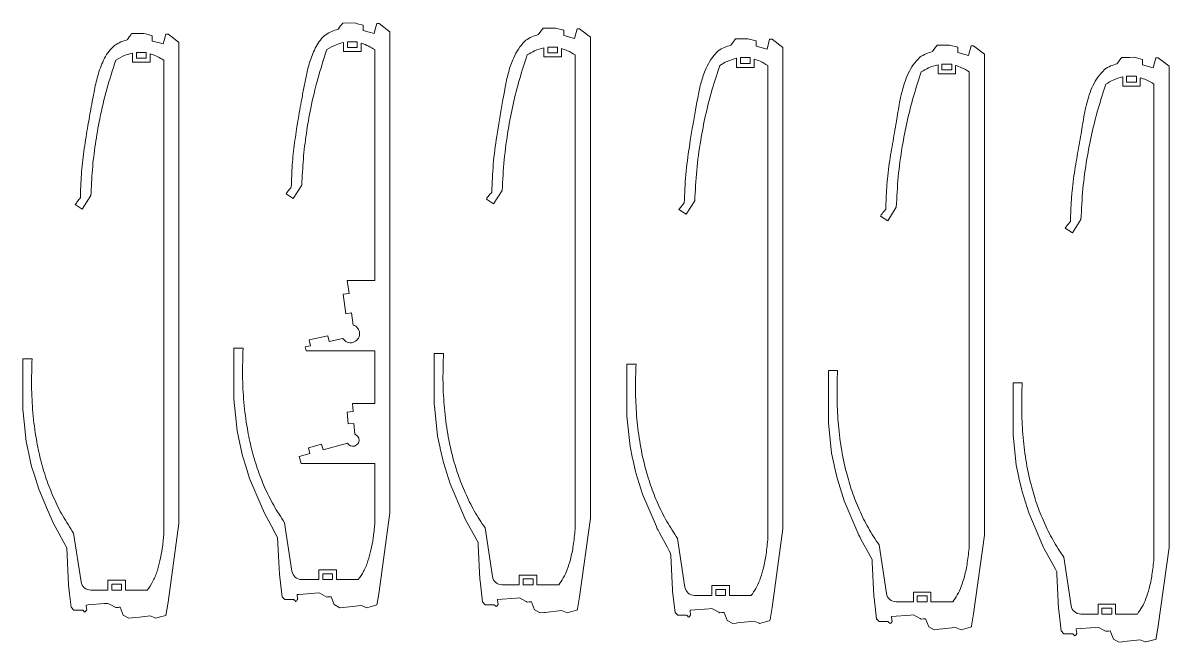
# Model space of a CAD drawing. Header units: millimetres. Extents: x -1254 to 1112, y -410 to 1173.
# Drawn here: x -88 to 498, y 856 to 1173 of the extents above; entities that cross this region are included whole.
import ezdxf

# ---------------------------------------------------------------- set-up
doc = ezdxf.new("R2010")
doc.units = ezdxf.units.MM

msp = doc.modelspace()

# ---------------------------------------------------------------- linework, layer by layer
at = {"color": 7, "linetype": 'Continuous', "lineweight": 15}
for p, q in [((74.51, 1171.62), (75.29, 1172.69)), ((75.29, 1172.69), (81.44, 1172.73)), ((81.44, 1172.73), (82.95, 1172.33)), ((82.95, 1172.33), (85.82, 1171.57)), ((91.98, 1169.61), (92.7, 1172.39)), ((92.7, 1172.39), (93.92, 1172.39)), ((93.92, 1172.39), (96.38, 1170.5)), ((-33.06, 1166.66), (-33.59, 1165.94)), ((-33.06, 1166.66), (-32.6, 1167.3)), ((-32.6, 1167.3), (-28.51, 1167.3)), ((-26.31, 1167.33), (-28.51, 1167.3)), ((-26.31, 1167.33), (-25.49, 1167.11)), ((-25.49, 1167.11), (-24.2, 1166.77)), ((-24.2, 1166.77), (-22.05, 1166.2)), ((-22.05, 1166.2), (-22.05, 1163.47)), ((-15.17, 1167.01), (-16.03, 1163.68)), ((-15.17, 1167.01), (-13.95, 1167.01)), ((-12.1, 1165.6), (-13.95, 1167.01)), ((72.92, 1169.46), (73.07, 1169.66)), ((73.07, 1169.66), (73.12, 1169.72)), ((73.12, 1169.72), (73.68, 1170.49)), ((73.68, 1170.49), (73.75, 1170.59)), ((73.75, 1170.59), (74.06, 1171.02)), ((74.06, 1171.02), (74.51, 1171.62)), ((85.82, 1171.57), (85.82, 1168.84)), ((85.82, 1168.84), (88.92, 1168.03)), ((88.92, 1168.03), (91.4, 1167.39)), ((91.4, 1167.39), (91.98, 1169.61)), ((96.38, 1170.5), (99.46, 1168.14)), ((99.46, 1168.14), (99.46, 922.36)), ((175.32, 1166.74), (175.46, 1166.93)), ((175.46, 1166.93), (175.59, 1167.11)), ((175.59, 1167.11), (176.78, 1168.73)), ((176.78, 1168.73), (176.83, 1168.8)), ((176.83, 1168.8), (177.4, 1169.58)), ((177.4, 1169.58), (177.75, 1170.06)), ((177.75, 1170.06), (181.83, 1170.06)), ((181.83, 1170.06), (184.03, 1170.09)), ((184.03, 1170.09), (188.29, 1168.96)), ((188.29, 1168.96), (188.29, 1166.23)), ((188.29, 1168.96), (188.29, 1168.96)), ((188.29, 1166.23), (193.87, 1164.78)), ((193.88, 1164.78), (195.17, 1169.77)), ((195.17, 1169.77), (196.39, 1169.77)), ((196.39, 1169.77), (201.93, 1165.53)), ((-34.96, 1164.06), (-34.82, 1164.26)), ((-34.82, 1164.26), (-34.75, 1164.35)), ((-34.75, 1164.35), (-34.03, 1165.33)), ((-34.03, 1165.33), (-33.97, 1165.42)), ((-33.59, 1165.94), (-33.97, 1165.42)), ((-22.05, 1163.47), (-18.33, 1162.5)), ((-18.33, 1162.5), (-16.46, 1162.02)), ((-16.03, 1163.68), (-16.46, 1162.02)), ((-8.41, 1162.77), (-12.1, 1165.6)), ((-8.41, 916.96), (-8.41, 1162.77)), ((75.74, 1162.74), (75.74, 1158.11)), ((77.74, 1163.11), (82.74, 1163.11)), ((77.74, 1160.11), (77.74, 1163.11)), ((82.74, 1163.11), (82.74, 1160.11)), ((84.74, 1158.11), (84.74, 1162.36)), ((180.21, 1160.41), (180.21, 1157.41)), ((185.21, 1160.41), (180.21, 1160.41)), ((185.21, 1157.41), (185.21, 1160.41)), ((193.87, 1164.78), (193.88, 1164.78)), ((193.88, 1164.78), (193.88, 1164.78)), ((201.93, 1165.53), (201.93, 919.66)), ((273.75, 1161.35), (273.89, 1161.54)), ((273.89, 1161.54), (274.02, 1161.71)), ((274.02, 1161.71), (275.21, 1163.34)), ((275.21, 1163.34), (275.26, 1163.41)), ((275.26, 1163.41), (275.82, 1164.18)), ((275.82, 1164.18), (276.18, 1164.67)), ((276.18, 1164.67), (280.26, 1164.67)), ((280.26, 1164.67), (282.46, 1164.69)), ((282.46, 1164.69), (286.72, 1163.57)), ((286.72, 1163.57), (286.72, 1160.83)), ((286.72, 1163.57), (286.72, 1163.57)), ((286.72, 1160.83), (292.3, 1159.38)), ((292.31, 1159.39), (293.6, 1164.38)), ((293.6, 1164.38), (294.82, 1164.38)), ((294.82, 1164.38), (300.36, 1160.13)), ((378.29, 1160.13), (378.86, 1160.91)), ((378.86, 1160.91), (379.21, 1161.39)), ((379.21, 1161.39), (383.3, 1161.39)), ((383.3, 1161.39), (385.49, 1161.42)), ((385.49, 1161.42), (389.76, 1160.29)), ((395.34, 1156.11), (396.64, 1161.1)), ((396.64, 1161.1), (397.85, 1161.1)), ((397.85, 1161.1), (403.4, 1156.85)), ((-32.13, 1157.35), (-32.13, 1152.71)), ((-30.13, 1157.71), (-25.13, 1157.71)), ((-30.13, 1154.71), (-30.13, 1157.71)), ((-25.13, 1154.71), (-30.13, 1154.71)), ((-25.13, 1157.71), (-25.13, 1154.71)), ((-23.13, 1152.71), (-23.13, 1156.96)), ((75.74, 1158.11), (84.74, 1158.11)), ((82.74, 1160.11), (77.74, 1160.11)), ((91.69, 1159.08), (91.69, 1041.22)), ((178.21, 1155.41), (178.21, 1160.04)), ((187.21, 1155.41), (178.21, 1155.41)), ((180.21, 1157.41), (185.21, 1157.41)), ((187.21, 1159.66), (187.21, 1155.41)), ((194.16, 913.96), (194.16, 1156.38)), ((276.64, 1150.02), (276.64, 1154.65)), ((278.64, 1155.02), (278.64, 1152.02)), ((283.64, 1155.02), (278.64, 1155.02)), ((283.64, 1152.02), (283.64, 1155.02)), ((292.3, 1159.38), (292.31, 1159.38)), ((292.31, 1159.38), (292.31, 1159.39)), ((300.36, 1160.13), (300.36, 914.27)), ((376.79, 1158.07), (376.93, 1158.26)), ((376.93, 1158.26), (377.06, 1158.44)), ((377.06, 1158.44), (378.25, 1160.06)), ((378.25, 1160.06), (378.29, 1160.13)), ((389.76, 1160.29), (389.76, 1157.56)), ((389.76, 1160.29), (389.76, 1160.29)), ((389.76, 1157.56), (395.34, 1156.11)), ((395.34, 1156.11), (395.34, 1156.11)), ((395.34, 1156.11), (395.34, 1156.11)), ((403.4, 1156.85), (403.4, 910.99)), ((472.71, 1153.89), (473.28, 1154.66)), ((473.28, 1154.66), (473.63, 1155.15)), ((473.63, 1155.15), (477.71, 1155.15)), ((477.71, 1155.15), (479.91, 1155.17)), ((479.91, 1155.17), (484.17, 1154.05)), ((489.76, 1149.87), (491.06, 1154.86)), ((491.06, 1154.86), (492.27, 1154.86)), ((492.27, 1154.86), (497.81, 1150.61)), ((-32.13, 1152.71), (-23.13, 1152.71)), ((-16.18, 1153.69), (-16.18, 911.26)), ((285.64, 1150.02), (276.64, 1150.02)), ((278.64, 1152.02), (283.64, 1152.02)), ((285.64, 1154.27), (285.64, 1150.02)), ((292.59, 908.57), (292.59, 1150.99)), ((379.68, 1146.74), (379.68, 1151.37)), ((381.68, 1151.74), (381.68, 1148.74)), ((386.68, 1151.74), (381.68, 1151.74)), ((381.68, 1148.74), (386.68, 1148.74)), ((386.68, 1148.74), (386.68, 1151.74)), ((388.68, 1150.99), (388.68, 1146.74)), ((471.21, 1151.83), (471.34, 1152.02)), ((471.34, 1152.02), (471.47, 1152.19)), ((471.47, 1152.19), (472.66, 1153.82)), ((472.66, 1153.82), (472.71, 1153.89)), ((484.17, 1154.05), (484.17, 1151.31)), ((484.17, 1154.05), (484.17, 1154.05)), ((484.17, 1151.31), (489.75, 1149.86)), ((489.75, 1149.86), (489.76, 1149.86)), ((489.76, 1149.86), (489.76, 1149.87)), ((497.81, 1150.61), (497.81, 904.75)), ((388.68, 1146.74), (379.68, 1146.74)), ((395.63, 905.29), (395.63, 1147.71)), ((474.09, 1140.5), (474.09, 1145.13)), ((476.09, 1145.5), (476.09, 1142.5)), ((481.09, 1145.5), (476.09, 1145.5)), ((481.09, 1142.5), (481.09, 1145.5)), ((483.09, 1144.75), (483.09, 1140.5)), ((483.09, 1140.5), (474.09, 1140.5)), ((476.09, 1142.5), (481.09, 1142.5)), ((490.05, 899.05), (490.05, 1141.47)), ((-57.85, 1077.66), (-53.46, 1084.5)), ((46.33, 1085.41), (50.02, 1083.05)), ((50.02, 1083.05), (54.4, 1089.89)), ((156.88, 1087.2), (152.49, 1080.35)), ((-61.43, 1079.95), (-57.85, 1077.66)), ((152.49, 1080.35), (148.75, 1082.75)), ((255.31, 1081.8), (250.92, 1074.96)), ((358.34, 1078.53), (353.96, 1071.68)), ((250.92, 1074.96), (247.18, 1077.35)), ((353.96, 1071.68), (350.22, 1074.08)), ((448.37, 1065.44), (444.63, 1067.83)), ((452.76, 1072.28), (448.37, 1065.44)), ((91.69, 1041.22), (77.65, 1041.22)), ((77.65, 1041.22), (78.54, 1034.48)), ((78.54, 1034.48), (75.56, 1034.09)), ((75.56, 1034.09), (76.87, 1024.18)), ((76.87, 1024.18), (79.84, 1024.57)), ((79.84, 1024.57), (80.65, 1018.39)), ((67.73, 1012.9), (58.23, 1010.75)), ((58.23, 1010.75), (58.89, 1007.83)), ((68.39, 1009.97), (67.73, 1012.9)), ((75.36, 1011.55), (68.39, 1009.97)), ((24.37, 1006.5), (19.68, 1006.5)), ((19.68, 1006.41), (19.68, 1006.5)), ((19.68, 980.57), (19.68, 1006.41)), ((58.89, 1007.83), (56.16, 1007.21)), ((56.16, 1007.21), (56.6, 1005.28)), ((56.6, 1005.28), (91.69, 1005.28)), ((91.69, 1005.28), (91.69, 978.31)), ((122.15, 977.96), (122.15, 1003.8)), ((122.15, 1003.8), (126.84, 1003.8)), ((-83.5, 1001.11), (-88.19, 1001.11)), ((-88.19, 1001.11), (-88.19, 1001.04)), ((-88.19, 1001.04), (-88.19, 975.2)), ((220.58, 972.57), (220.58, 998.41)), ((220.58, 998.41), (225.27, 998.41)), ((323.62, 969.29), (323.62, 995.13)), ((323.62, 995.13), (328.3, 995.13)), ((418.03, 963.05), (418.03, 988.89)), ((418.03, 988.89), (422.72, 988.89)), ((20.49, 972.49), (19.68, 980.57)), ((-87.56, 968.93), (-88.19, 975.2)), ((80.58, 974.16), (77.58, 973.93)), ((77.58, 973.93), (78.06, 967.91)), ((91.69, 978.31), (80.25, 978.31)), ((80.25, 978.31), (80.58, 974.16)), ((122.23, 977.15), (122.15, 977.96)), ((123.79, 961.65), (122.23, 977.15)), ((-86.55, 958.89), (-87.56, 968.93)), ((21.32, 964.26), (20.49, 972.49)), ((78.06, 967.91), (81.05, 968.14)), ((81.05, 968.14), (81.49, 962.57)), ((220.66, 971.75), (220.58, 972.57)), ((222.22, 956.25), (220.66, 971.75)), ((323.7, 968.48), (323.62, 969.29)), ((325.26, 952.97), (323.7, 968.48)), ((22.02, 961.06), (21.32, 964.26)), ((22.72, 957.88), (22.02, 961.06)), ((125.12, 955.62), (123.79, 961.65)), ((418.11, 962.23), (418.03, 963.05)), ((419.67, 946.73), (418.11, 962.23)), ((-86.55, 958.89), (-85.69, 954.98)), ((24.12, 951.5), (22.72, 957.88)), ((64.51, 957.51), (57.78, 955.67)), ((57.78, 955.67), (58.58, 952.77)), ((65.31, 954.62), (64.51, 957.51)), ((77.82, 958.05), (65.31, 954.62)), ((125.19, 955.27), (125.12, 955.62)), ((126.59, 948.89), (125.19, 955.27)), ((223.54, 950.23), (222.22, 956.25)), ((-85.69, 954.98), (-85.15, 952.51)), ((-83.75, 946.13), (-85.15, 952.51)), ((25.94, 945.68), (24.12, 951.5)), ((58.58, 952.77), (53.11, 951.27)), ((53.11, 951.27), (54.09, 947.69)), ((223.62, 949.88), (223.54, 950.23)), ((225.02, 943.5), (223.62, 949.88)), ((326.58, 946.95), (325.26, 952.97)), ((-82.33, 941.6), (-83.75, 946.13)), ((27.73, 939.91), (25.94, 945.68)), ((54.09, 947.69), (91.69, 947.69)), ((91.69, 947.69), (91.69, 916.66)), ((126.8, 948.23), (126.59, 948.89)), ((130.21, 937.3), (126.8, 948.23)), ((225.23, 942.84), (225.02, 943.5)), ((326.66, 946.6), (326.58, 946.95)), ((328.06, 940.22), (326.66, 946.6)), ((421, 940.71), (419.67, 946.73)), ((-80.13, 934.54), (-82.33, 941.6)), ((31.44, 931.22), (27.73, 939.91)), ((228.64, 931.9), (225.23, 942.84)), ((328.27, 939.56), (328.06, 940.22)), ((331.67, 928.63), (328.27, 939.56)), ((421.07, 940.36), (421, 940.71)), ((422.47, 933.98), (421.07, 940.36)), ((-80.13, 934.54), (-75.6, 923.91)), ((137.23, 920.83), (130.21, 937.3)), ((235.66, 915.44), (228.64, 931.9)), ((422.68, 933.32), (422.47, 933.98)), ((426.09, 922.38), (422.68, 933.32)), ((35.24, 922.31), (31.44, 931.22)), ((338.69, 912.16), (331.67, 928.63)), ((-75.6, 923.91), (-72.63, 916.94)), ((38.72, 915.96), (35.24, 922.31)), ((99.46, 922.36), (93.91, 882.16)), ((137.71, 919.7), (137.23, 920.83)), ((433.11, 905.92), (426.09, 922.38)), ((-69.91, 911.98), (-72.63, 916.94)), ((-13.96, 876.78), (-8.41, 916.96)), ((40.85, 912.07), (38.72, 915.96)), ((49.37, 892.6), (45.62, 917.39)), ((138.15, 918.89), (137.71, 919.7)), ((138.82, 917.68), (138.15, 918.89)), ((142.8, 910.41), (138.82, 917.68)), ((148.09, 914.7), (151.85, 889.9)), ((201.93, 919.66), (196.38, 879.54)), ((236.14, 914.31), (235.66, 915.44)), ((236.58, 913.5), (236.14, 914.31)), ((300.36, 914.27), (294.81, 874.15)), ((-67.3, 907.2), (-69.91, 911.98)), ((-58.49, 887.21), (-62.25, 912)), ((42.05, 909.87), (40.85, 912.07)), ((42.52, 900.21), (42.05, 909.87)), ((143.86, 908.48), (142.8, 910.41)), ((144.53, 907.26), (143.86, 908.48)), ((237.24, 912.29), (236.58, 913.5)), ((241.23, 905.02), (237.24, 912.29)), ((246.52, 909.3), (250.28, 884.51)), ((339.18, 911.03), (338.69, 912.16)), ((339.62, 910.22), (339.18, 911.03)), ((340.28, 909.01), (339.62, 910.22)), ((344.26, 901.74), (340.28, 909.01)), ((403.4, 910.99), (397.85, 870.87)), ((-65.81, 904.5), (-67.3, 907.2)), ((-65.45, 896.93), (-65.81, 904.5)), ((144.59, 905.98), (144.53, 907.26)), ((145.44, 888.47), (144.59, 905.98)), ((242.29, 903.09), (241.23, 905.02)), ((242.96, 901.86), (242.29, 903.09)), ((349.56, 906.03), (353.31, 881.23)), ((433.59, 904.79), (433.11, 905.92)), ((434.03, 903.98), (433.59, 904.79)), ((434.7, 902.77), (434.03, 903.98)), ((438.68, 895.5), (434.7, 902.77)), ((497.81, 904.75), (492.26, 864.63)), ((-64.9, 885.71), (-65.45, 896.93)), ((42.96, 891.09), (42.52, 900.21)), ((243.02, 900.58), (242.96, 901.86)), ((243.87, 883.08), (243.02, 900.58)), ((345.32, 899.81), (344.26, 901.74)), ((345.99, 898.59), (345.32, 899.81)), ((346.06, 897.31), (345.99, 898.59)), ((346.9, 879.8), (346.06, 897.31)), ((443.97, 899.78), (447.73, 874.99)), ((43.66, 885.13), (42.96, 891.09)), ((72.13, 893.35), (63.13, 893.35)), ((63.13, 893.35), (63.13, 888.35)), ((65.13, 891.35), (70.13, 891.35)), ((65.13, 888.35), (65.13, 891.35)), ((70.13, 891.35), (70.13, 888.35)), ((72.13, 888.35), (72.13, 893.35)), ((439.74, 893.57), (438.68, 895.5)), ((440.41, 892.34), (439.74, 893.57)), ((440.47, 891.06), (440.41, 892.34)), ((441.32, 873.56), (440.47, 891.06)), ((-64.36, 881.03), (-64.9, 885.71)), ((-35.73, 887.96), (-44.73, 887.96)), ((-44.73, 887.96), (-44.73, 882.96)), ((-42.73, 885.96), (-37.73, 885.96)), ((-42.73, 882.96), (-42.73, 885.96)), ((-37.73, 885.96), (-37.73, 882.96)), ((-35.73, 882.96), (-35.73, 887.96)), ((44.31, 879.59), (43.66, 885.13)), ((63.13, 888.35), (54.32, 888.35)), ((70.13, 888.35), (65.13, 888.35)), ((83.26, 888.35), (72.13, 888.35)), ((145.54, 887.63), (145.44, 888.47)), ((146.78, 876.97), (145.54, 887.63)), ((156.79, 885.65), (165.61, 885.65)), ((165.61, 890.65), (174.61, 890.65)), ((165.61, 885.65), (165.61, 890.65)), ((167.61, 888.65), (167.61, 885.65)), ((172.61, 888.65), (167.61, 888.65)), ((167.61, 885.65), (172.61, 885.65)), ((172.61, 885.65), (172.61, 888.65)), ((174.61, 890.65), (174.61, 885.65)), ((174.61, 885.65), (185.73, 885.65)), ((264.04, 885.26), (273.04, 885.26)), ((264.04, 880.26), (264.04, 885.26)), ((273.04, 885.26), (273.04, 880.26)), ((-63.56, 874.21), (-64.36, 881.03)), ((-44.73, 882.96), (-53.55, 882.96)), ((-37.73, 882.96), (-42.73, 882.96)), ((-24.61, 882.96), (-35.73, 882.96)), ((45.69, 878.12), (44.31, 879.59)), ((53.08, 880.78), (51.98, 880.69)), ((51.98, 880.69), (52.25, 878.51)), ((63.17, 881.55), (53.08, 880.78)), ((63.56, 881.34), (63.17, 881.55)), ((67.14, 879.41), (63.56, 881.34)), ((67.56, 879.44), (67.14, 879.41)), ((68.36, 879.51), (67.56, 879.44)), ((68.9, 879.55), (68.36, 879.51)), ((69.4, 879.59), (68.9, 879.55)), ((70.98, 875.55), (69.4, 879.59)), ((93.91, 882.16), (93.38, 878.92)), ((196.38, 879.54), (195.36, 873.31)), ((243.97, 882.24), (243.87, 883.08)), ((245.21, 871.58), (243.97, 882.24)), ((255.22, 880.26), (264.04, 880.26)), ((266.04, 883.26), (266.04, 880.26)), ((271.04, 883.26), (266.04, 883.26)), ((266.04, 880.26), (271.04, 880.26)), ((271.04, 880.26), (271.04, 883.26)), ((273.04, 880.26), (284.16, 880.26)), ((347, 878.96), (346.9, 879.8)), ((367.07, 881.98), (376.07, 881.98)), ((367.07, 876.98), (367.07, 881.98)), ((369.07, 879.98), (369.07, 876.98)), ((374.07, 879.98), (369.07, 879.98)), ((374.07, 876.98), (374.07, 879.98)), ((376.07, 881.98), (376.07, 876.98)), ((-62.17, 872.75), (-63.56, 874.21)), ((-55.89, 875.32), (-54.84, 875.4)), ((-55.68, 873.6), (-55.89, 875.32)), ((-55.59, 872.9), (-55.68, 873.6)), ((-54.85, 875.46), (-46.55, 876.1)), ((-54.84, 875.4), (-54.85, 875.46)), ((-46.55, 876.03), (-44.7, 876.18)), ((-46.55, 876.1), (-46.55, 876.03)), ((-44.7, 876.18), (-43.54, 875.55)), ((-43.54, 875.55), (-40.72, 874.04)), ((-40.72, 874.04), (-40.14, 874.08)), ((-39.51, 874.13), (-40.14, 874.08)), ((-39.08, 874.17), (-39.51, 874.13)), ((-38.46, 874.21), (-39.08, 874.17)), ((-38.46, 874.21), (-36.89, 870.15)), ((-13.96, 876.78), (-14.61, 872.79)), ((49.72, 878.12), (45.69, 878.12)), ((50.25, 878.12), (49.72, 878.12)), ((51.29, 877.11), (50.25, 878.12)), ((51.72, 877.36), (51.29, 877.11)), ((52.09, 877.96), (51.72, 877.36)), ((52.28, 878.27), (52.09, 877.96)), ((52.25, 878.51), (52.28, 878.27)), ((73.85, 873.93), (70.98, 875.55)), ((75.61, 874.13), (73.85, 873.93)), ((80.35, 874.65), (75.61, 874.13)), ((84.72, 875.13), (80.35, 874.65)), ((86.06, 874.58), (84.72, 875.13)), ((87.52, 873.98), (86.06, 874.58)), ((90.05, 874.66), (87.52, 873.98)), ((92.8, 875.41), (90.05, 874.66)), ((93.38, 878.92), (92.8, 875.41)), ((148.17, 875.5), (146.78, 876.97)), ((148.76, 875.5), (148.17, 875.5)), ((152.72, 875.5), (148.76, 875.5)), ((152.92, 875.31), (152.72, 875.5)), ((153.76, 874.5), (152.92, 875.31)), ((154.11, 874.7), (153.76, 874.5)), ((154.12, 874.71), (154.11, 874.7)), ((154.11, 874.7), (154.11, 874.7)), ((154.12, 874.71), (154.12, 874.71)), ((154.12, 874.71), (154.12, 874.71)), ((154.13, 874.71), (154.12, 874.71)), ((154.13, 874.72), (154.13, 874.71)), ((154.14, 874.72), (154.13, 874.72)), ((154.15, 874.73), (154.14, 874.72)), ((154.16, 874.73), (154.15, 874.73)), ((154.19, 874.75), (154.16, 874.73)), ((154.16, 874.73), (154.16, 874.73)), ((154.25, 874.84), (154.19, 874.75)), ((154.75, 875.66), (154.25, 874.84)), ((164.18, 878.82), (154.45, 878.08)), ((154.45, 878.08), (154.49, 877.76)), ((154.49, 877.76), (154.75, 875.66)), ((165.64, 878.94), (164.18, 878.82)), ((169.1, 877.08), (165.64, 878.94)), ((169.62, 876.8), (169.1, 877.08)), ((170.72, 876.88), (169.62, 876.8)), ((170.83, 876.89), (170.72, 876.88)), ((170.91, 876.9), (170.83, 876.89)), ((171.88, 876.97), (170.91, 876.9)), ((173.45, 872.85), (171.88, 876.97)), ((195.36, 873.31), (195.27, 872.79)), ((262.61, 873.43), (252.88, 872.68)), ((264.07, 873.54), (262.61, 873.43)), ((267.53, 871.69), (264.07, 873.54)), ((294.81, 874.15), (293.79, 867.92)), ((348.25, 868.3), (347, 878.96)), ((358.26, 876.98), (367.07, 876.98)), ((369.07, 876.98), (374.07, 876.98)), ((376.07, 876.98), (387.2, 876.98)), ((441.42, 872.72), (441.32, 873.56)), ((461.49, 875.74), (470.49, 875.74)), ((461.49, 870.74), (461.49, 875.74)), ((463.49, 873.74), (463.49, 870.74)), ((468.49, 873.74), (463.49, 873.74)), ((468.49, 870.74), (468.49, 873.74)), ((470.49, 875.74), (470.49, 870.74)), ((-62.17, 872.75), (-59, 872.75)), ((-57.62, 872.75), (-59, 872.75)), ((-56.64, 871.79), (-57.62, 872.75)), ((-56.58, 871.74), (-56.64, 871.79)), ((-56.56, 871.75), (-56.58, 871.74)), ((-56.58, 871.74), (-56.58, 871.74)), ((-56.54, 871.76), (-56.56, 871.75)), ((-56.52, 871.77), (-56.54, 871.76)), ((-56.5, 871.79), (-56.52, 871.77)), ((-56.47, 871.8), (-56.5, 871.79)), ((-56.44, 871.82), (-56.47, 871.8)), ((-56.41, 871.84), (-56.44, 871.82)), ((-56.38, 871.85), (-56.41, 871.84)), ((-56.35, 871.87), (-56.38, 871.85)), ((-56.32, 871.89), (-56.35, 871.87)), ((-56.15, 871.99), (-56.32, 871.89)), ((-55.86, 872.46), (-56.15, 871.99)), ((-55.86, 872.46), (-55.59, 872.9)), ((-36.89, 870.15), (-34.02, 868.56)), ((-34.02, 868.56), (-32.26, 868.76)), ((-28.53, 869.17), (-32.26, 868.76)), ((-23.15, 869.76), (-28.53, 869.17)), ((-23.15, 869.76), (-21.49, 869.08)), ((-21.49, 869.08), (-20.34, 868.6)), ((-17.23, 869.45), (-20.34, 868.6)), ((-15.07, 870.03), (-17.23, 869.45)), ((-14.61, 872.79), (-15.07, 870.03)), ((176.33, 871.32), (173.45, 872.85)), ((178.08, 871.51), (176.33, 871.32)), ((178.78, 871.59), (178.08, 871.51)), ((187.19, 872.52), (178.78, 871.59)), ((189.78, 871.45), (187.19, 872.52)), ((190, 871.36), (189.78, 871.45)), ((194.87, 872.68), (190, 871.36)), ((195.27, 872.79), (194.87, 872.68)), ((246.6, 870.11), (245.21, 871.58)), ((247.19, 870.11), (246.6, 870.11)), ((251.15, 870.11), (247.19, 870.11)), ((251.35, 869.92), (251.15, 870.11)), ((252.19, 869.1), (251.35, 869.92)), ((252.54, 869.31), (252.19, 869.1)), ((252.54, 869.31), (252.54, 869.31)), ((252.55, 869.31), (252.54, 869.31)), ((252.55, 869.32), (252.55, 869.31)), ((252.55, 869.32), (252.55, 869.32)), ((252.56, 869.32), (252.55, 869.32)), ((252.57, 869.33), (252.56, 869.32)), ((252.56, 869.32), (252.56, 869.32)), ((252.58, 869.33), (252.57, 869.33)), ((252.58, 869.34), (252.58, 869.33)), ((252.59, 869.34), (252.58, 869.34)), ((252.62, 869.36), (252.59, 869.34)), ((252.68, 869.45), (252.62, 869.36)), ((253.18, 870.27), (252.68, 869.45)), ((252.88, 872.68), (252.92, 872.37)), ((252.92, 872.37), (253.18, 870.27)), ((268.05, 871.41), (267.53, 871.69)), ((269.14, 871.49), (268.05, 871.41)), ((269.26, 871.5), (269.14, 871.49)), ((269.34, 871.5), (269.26, 871.5)), ((270.31, 871.58), (269.34, 871.5)), ((271.88, 867.46), (270.31, 871.58)), ((274.76, 865.93), (271.88, 867.46)), ((293.3, 867.29), (288.43, 865.97)), ((293.7, 867.4), (293.3, 867.29)), ((293.79, 867.92), (293.7, 867.4)), ((349.63, 866.83), (348.25, 868.3)), ((365.65, 870.15), (355.92, 869.41)), ((355.92, 869.41), (355.96, 869.09)), ((355.96, 869.09), (356.22, 866.99)), ((367.11, 870.26), (365.65, 870.15)), ((370.56, 868.41), (367.11, 870.26)), ((371.08, 868.13), (370.56, 868.41)), ((372.18, 868.21), (371.08, 868.13)), ((372.3, 868.22), (372.18, 868.21)), ((372.38, 868.23), (372.3, 868.22)), ((373.34, 868.3), (372.38, 868.23)), ((374.92, 864.18), (373.34, 868.3)), ((397.85, 870.87), (396.82, 864.64)), ((442.66, 862.06), (441.42, 872.72)), ((452.67, 870.74), (461.49, 870.74)), ((463.49, 870.74), (468.49, 870.74)), ((470.49, 870.74), (481.61, 870.74)), ((276.51, 866.12), (274.76, 865.93)), ((277.21, 866.2), (276.51, 866.12)), ((285.62, 867.13), (277.21, 866.2)), ((288.21, 866.06), (285.62, 867.13)), ((288.43, 865.97), (288.21, 866.06)), ((350.22, 866.83), (349.63, 866.83)), ((354.19, 866.83), (350.22, 866.83)), ((354.39, 866.64), (354.19, 866.83)), ((355.22, 865.83), (354.39, 866.64)), ((355.58, 866.03), (355.22, 865.83)), ((355.58, 866.04), (355.58, 866.03)), ((355.59, 866.04), (355.58, 866.04)), ((355.58, 866.03), (355.58, 866.03)), ((355.6, 866.05), (355.59, 866.04)), ((355.59, 866.04), (355.59, 866.04)), ((355.59, 866.04), (355.59, 866.04)), ((355.61, 866.05), (355.6, 866.05)), ((355.62, 866.06), (355.61, 866.05)), ((355.62, 866.06), (355.62, 866.06)), ((355.63, 866.06), (355.62, 866.06)), ((355.66, 866.08), (355.63, 866.06)), ((355.71, 866.17), (355.66, 866.08)), ((356.22, 866.99), (355.71, 866.17)), ((377.79, 862.65), (374.92, 864.18)), ((379.54, 862.84), (377.79, 862.65)), ((380.25, 862.92), (379.54, 862.84)), ((388.66, 863.85), (380.25, 862.92)), ((391.25, 862.78), (388.66, 863.85)), ((391.46, 862.69), (391.25, 862.78)), ((396.33, 864.01), (391.46, 862.69)), ((396.74, 864.12), (396.33, 864.01)), ((396.82, 864.64), (396.74, 864.12)), ((444.05, 860.59), (442.66, 862.06)), ((460.06, 863.91), (450.33, 863.16)), ((450.33, 863.16), (450.37, 862.85)), ((450.37, 862.85), (450.63, 860.75)), ((461.52, 864.02), (460.06, 863.91)), ((464.98, 862.17), (461.52, 864.02)), ((465.5, 861.89), (464.98, 862.17)), ((466.6, 861.97), (465.5, 861.89)), ((466.71, 861.98), (466.6, 861.97)), ((466.79, 861.99), (466.71, 861.98)), ((467.76, 862.06), (466.79, 861.99)), ((469.33, 857.94), (467.76, 862.06)), ((492.26, 864.63), (491.24, 858.4)), ((444.64, 860.59), (444.05, 860.59)), ((448.6, 860.59), (444.64, 860.59)), ((448.8, 860.4), (448.6, 860.59)), ((449.64, 859.58), (448.8, 860.4)), ((449.99, 859.79), (449.64, 859.58)), ((449.99, 859.79), (449.99, 859.79)), ((450, 859.79), (449.99, 859.79)), ((450, 859.8), (450, 859.79)), ((450.01, 859.8), (450, 859.8)), ((450.02, 859.81), (450.01, 859.8)), ((450.01, 859.8), (450.01, 859.8)), ((450.01, 859.8), (450.01, 859.8)), ((450.03, 859.81), (450.02, 859.81)), ((450.04, 859.82), (450.03, 859.81)), ((450.07, 859.84), (450.04, 859.82)), ((450.04, 859.82), (450.04, 859.82)), ((450.13, 859.93), (450.07, 859.84)), ((450.63, 860.75), (450.13, 859.93)), ((472.21, 856.41), (469.33, 857.94)), ((473.96, 856.6), (472.21, 856.41)), ((474.66, 856.68), (473.96, 856.6)), ((483.07, 857.61), (474.66, 856.68)), ((485.66, 856.54), (483.07, 857.61)), ((485.88, 856.45), (485.66, 856.54)), ((490.75, 857.77), (485.88, 856.45)), ((491.15, 857.88), (490.75, 857.77)), ((491.24, 858.4), (491.15, 857.88))]:
    msp.add_line(p, q, dxfattribs=at)
for centre, radius, start, end in [((79.3, 1013.97), 4.62, 211.57009, 72.98522), ((80.55, 959.59), 3.13, 209.36773, 72.38339), ((54.32, 893.35), 5, 188.61234, 270), ((-53.55, 887.96), 5, 188.61234, 270), ((156.79, 890.65), 5, 188.61234, 270), ((255.22, 885.26), 5, 188.61234, 270), ((358.26, 881.98), 5, 188.61234, 270), ((452.67, 875.74), 5, 188.61234, 270)]:
    msp.add_arc(centre, radius, start, end, dxfattribs=at)
for points, knots in [([(49.04, 1088.86), (49.15, 1092.64), (49.37, 1100.21), (50.64, 1111.48), (52.34, 1122.69), (54.08, 1132.31), (55.58, 1140.4), (56.83, 1146.93), (58.28, 1152.51), (59.95, 1157.08), (61.66, 1160.67), (63.73, 1164.07), (65.67, 1165.84), (66.62, 1166.72)], [0, 0, 0, 0, 0.140042, 0.2796849, 0.4193849, 0.5592642, 0.641383, 0.7234523, 0.8054566, 0.854067, 0.9032889, 0.9522908, 1, 1, 1, 1]), ([(66.62, 1166.72), (67.63, 1167.33), (69.61, 1168.53), (71.84, 1169.15), (72.92, 1169.46)], [0, 0, 0, 0, 0.51279, 1, 1, 1, 1]), ([(168.86, 1163.86), (169.9, 1164.51), (171.92, 1165.77), (174.21, 1166.43), (175.32, 1166.74)], [0, 0, 0, 0, 0.513534, 1, 1, 1, 1]), ([(-41.25, 1161.32), (-42.27, 1160.37), (-44.36, 1158.44), (-46.52, 1154.71), (-48.28, 1150.8), (-49.66, 1146.76), (-50.74, 1142.66), (-52.01, 1136.63), (-53.45, 1128.69), (-55.36, 1118.24), (-57.09, 1107.12), (-58.48, 1095.3), (-58.71, 1087.38), (-58.82, 1083.41)], [0, 0, 0, 0, 0.051559, 0.10458, 0.157594, 0.209974, 0.262158, 0.314356, 0.437528, 0.560636, 0.707012, 0.853301, 1, 1, 1, 1]), ([(-34.96, 1164.06), (-36.04, 1163.76), (-38.27, 1163.14), (-40.24, 1161.94), (-41.25, 1161.32)], [0, 0, 0, 0, 0.487214, 1, 1, 1, 1]), ([(67.18, 1159.08), (68.74, 1160.02), (71.43, 1161.64), (74.46, 1162.41), (75.74, 1162.74)], [0, 0, 0, 0, 0.579777, 1, 1, 1, 1]), ([(84.74, 1162.36), (86.06, 1161.9), (88.5, 1161.07), (90.69, 1159.7), (91.69, 1159.08)], [0, 0, 0, 0, 0.542083, 1, 1, 1, 1]), ([(151.52, 1086.17), (151.7, 1090.97), (152.05, 1100.59), (154.57, 1118.5), (157.25, 1133.95), (159.79, 1146.98), (161.79, 1153.21), (164.38, 1158.39), (166.73, 1161.71), (168.39, 1163.38), (168.86, 1163.86)], [0, 0, 0, 0, 0.178518, 0.357019, 0.670974, 0.760591, 0.849994, 0.912581, 0.975049, 1, 1, 1, 1]), ([(267.29, 1158.47), (268.33, 1159.12), (270.35, 1160.38), (272.64, 1161.03), (273.75, 1161.35)], [0, 0, 0, 0, 0.5135333, 1, 1, 1, 1]), ([(-40.69, 1153.69), (-39.13, 1154.62), (-36.44, 1156.24), (-33.4, 1157.02), (-32.13, 1157.35)], [0, 0, 0, 0, 0.579777, 1, 1, 1, 1]), ([(-23.13, 1156.96), (-21.81, 1156.51), (-19.37, 1155.67), (-17.18, 1154.31), (-16.18, 1153.69)], [0, 0, 0, 0, 0.542084, 1, 1, 1, 1]), ([(54.4, 1089.89), (54.62, 1094.32), (55.04, 1103.13), (56.6, 1116.25), (59, 1129.98), (62.37, 1144.33), (65.57, 1154.16), (67.18, 1159.08)], [0, 0, 0, 0, 0.18808, 0.374846, 0.560891, 0.780038, 1, 1, 1, 1]), ([(169.65, 1156.38), (168.28, 1152.21), (165.53, 1143.87), (162.32, 1131.11), (159.65, 1117.43), (157.67, 1102.78), (157.14, 1092.41), (156.88, 1087.2)], [0, 0, 0, 0, 0.186721, 0.372748, 0.558681, 0.778501, 1, 1, 1, 1]), ([(178.21, 1160.04), (176.58, 1159.6), (173.55, 1158.78), (170.88, 1157.14), (169.65, 1156.38)], [0, 0, 0, 0, 0.539122, 1, 1, 1, 1]), ([(194.16, 1156.38), (192.89, 1157.16), (190.69, 1158.51), (188.25, 1159.32), (187.21, 1159.66)], [0, 0, 0, 0, 0.5772315, 1, 1, 1, 1]), ([(249.95, 1080.77), (250.12, 1085.58), (250.48, 1095.2), (253, 1113.11), (255.68, 1128.55), (258.22, 1141.59), (260.22, 1147.81), (262.81, 1152.99), (265.16, 1156.31), (266.82, 1157.99), (267.29, 1158.47)], [0, 0, 0, 0, 0.178518, 0.357019, 0.670974, 0.760592, 0.849995, 0.912581, 0.975049, 1, 1, 1, 1]), ([(276.64, 1154.65), (275.01, 1154.21), (271.98, 1153.39), (269.31, 1151.74), (268.08, 1150.99)], [0, 0, 0, 0, 0.539125, 1, 1, 1, 1]), ([(352.98, 1077.5), (353.06, 1080.24), (353.21, 1085.4), (353.76, 1092.71), (354.51, 1099.25), (355.4, 1105.25), (356.4, 1110.97), (357.44, 1116.63), (358.39, 1122.03), (359.21, 1127.24), (360.03, 1132.21), (361.07, 1137.23), (362.46, 1142.19), (364.36, 1146.94), (366.86, 1151.42), (369.17, 1153.93), (370.33, 1155.19)], [0, 0, 0, 0, 0.10199, 0.19165, 0.272046, 0.346184, 0.416997, 0.48735, 0.560079, 0.620478, 0.683201, 0.746977, 0.810768, 0.873975, 0.936696, 1, 1, 1, 1]), ([(370.33, 1155.19), (371.36, 1155.84), (373.38, 1157.1), (375.68, 1157.75), (376.79, 1158.07)], [0, 0, 0, 0, 0.513541, 1, 1, 1, 1]), ([(-53.46, 1084.5), (-53.25, 1088.92), (-52.83, 1097.74), (-51.26, 1110.86), (-48.87, 1124.59), (-45.5, 1138.93), (-42.29, 1148.76), (-40.69, 1153.69)], [0, 0, 0, 0, 0.18808, 0.374846, 0.560891, 0.780038, 1, 1, 1, 1]), ([(268.08, 1150.99), (266.71, 1146.81), (263.96, 1138.48), (260.75, 1125.72), (258.08, 1112.04), (256.1, 1097.39), (255.57, 1087.01), (255.31, 1081.8)], [0, 0, 0, 0, 0.186721, 0.372747, 0.558681, 0.778501, 1, 1, 1, 1]), ([(292.59, 1150.99), (291.32, 1151.77), (289.12, 1153.12), (286.68, 1153.92), (285.64, 1154.27)], [0, 0, 0, 0, 0.5772315, 1, 1, 1, 1]), ([(379.68, 1151.37), (378.05, 1150.93), (375.02, 1150.11), (372.35, 1148.47), (371.12, 1147.71)], [0, 0, 0, 0, 0.539119, 1, 1, 1, 1]), ([(395.63, 1147.71), (394.36, 1148.49), (392.16, 1149.84), (389.71, 1150.65), (388.68, 1150.99)], [0, 0, 0, 0, 0.5772244, 1, 1, 1, 1]), ([(447.4, 1071.25), (447.48, 1074), (447.62, 1079.16), (448.18, 1086.47), (448.92, 1093.01), (449.82, 1099.01), (450.81, 1104.73), (451.85, 1110.39), (452.81, 1115.79), (453.62, 1121), (454.45, 1125.97), (455.49, 1130.99), (456.88, 1135.95), (458.78, 1140.7), (461.28, 1145.18), (463.58, 1147.69), (464.74, 1148.95)], [0, 0, 0, 0, 0.10199, 0.19165, 0.272046, 0.346184, 0.416997, 0.48735, 0.560078, 0.620478, 0.683201, 0.746977, 0.810768, 0.873975, 0.936696, 1, 1, 1, 1]), ([(464.74, 1148.95), (465.78, 1149.6), (467.8, 1150.86), (470.09, 1151.51), (471.21, 1151.83)], [0, 0, 0, 0, 0.513537, 1, 1, 1, 1]), ([(371.12, 1147.71), (369.74, 1143.54), (367, 1135.2), (363.78, 1122.44), (361.12, 1108.76), (359.14, 1094.11), (358.61, 1083.74), (358.34, 1078.53)], [0, 0, 0, 0, 0.186721, 0.372747, 0.55868, 0.778501, 1, 1, 1, 1]), ([(474.09, 1145.13), (472.46, 1144.69), (469.43, 1143.87), (466.77, 1142.23), (465.54, 1141.47)], [0, 0, 0, 0, 0.539121, 1, 1, 1, 1]), ([(490.05, 1141.47), (488.78, 1142.25), (486.57, 1143.6), (484.13, 1144.4), (483.09, 1144.75)], [0, 0, 0, 0, 0.5772244, 1, 1, 1, 1]), ([(465.54, 1141.47), (464.16, 1137.29), (461.41, 1128.96), (458.2, 1116.2), (455.53, 1102.52), (453.55, 1087.87), (453.02, 1077.49), (452.76, 1072.28)], [0, 0, 0, 0, 0.186721, 0.372748, 0.558681, 0.778501, 1, 1, 1, 1]), ([(46.33, 1085.41), (46.83, 1086.06), (47.72, 1087.23), (48.64, 1088.36), (49.04, 1088.86)], [0, 0, 0, 0, 0.562713, 1, 1, 1, 1]), ([(148.75, 1082.75), (149.18, 1083.34), (150.04, 1084.53), (151.02, 1085.62), (151.52, 1086.17)], [0, 0, 0, 0, 0.499008, 1, 1, 1, 1]), ([(-58.82, 1083.41), (-59.31, 1082.76), (-60.19, 1081.62), (-61.05, 1080.46), (-61.43, 1079.95)], [0, 0, 0, 0, 0.56023, 1, 1, 1, 1]), ([(247.18, 1077.35), (247.61, 1077.95), (248.47, 1079.14), (249.45, 1080.23), (249.95, 1080.77)], [0, 0, 0, 0, 0.4990163, 1, 1, 1, 1]), ([(350.22, 1074.08), (350.79, 1074.87), (351.65, 1076.07), (352.65, 1077.14), (352.98, 1077.5)], [0, 0, 0, 0, 0.666621, 1, 1, 1, 1]), ([(444.63, 1067.83), (445.2, 1068.63), (446.06, 1069.82), (447.06, 1070.9), (447.4, 1071.25)], [0, 0, 0, 0, 0.666613, 1, 1, 1, 1]), ([(45.62, 917.39), (43.69, 920.32), (39.85, 926.14), (35.25, 935.52), (31.49, 945.18), (28.58, 955.15), (26.21, 966.39), (24.63, 978.93), (23.92, 992.69), (24.22, 1001.89), (24.37, 1006.5)], [0, 0, 0, 0, 0.112627, 0.224016, 0.334937, 0.445944, 0.557378, 0.704166, 0.851863, 1, 1, 1, 1]), ([(126.84, 1003.8), (126.7, 999.41), (126.41, 990.62), (127.01, 977.48), (128.53, 964.48), (130.98, 952.62), (134.15, 941.96), (137.88, 932.48), (142.43, 923.29), (146.2, 917.57), (148.09, 914.7)], [0, 0, 0, 0, 0.14141, 0.282445, 0.422675, 0.561991, 0.670999, 0.779948, 0.88937, 1, 1, 1, 1]), ([(-62.25, 912), (-64.18, 914.93), (-68.01, 920.75), (-72.61, 930.12), (-76.38, 939.79), (-79.29, 949.75), (-81.66, 961), (-83.24, 973.54), (-83.95, 987.3), (-83.65, 996.5), (-83.5, 1001.11)], [0, 0, 0, 0, 0.112627, 0.224016, 0.334937, 0.445944, 0.557378, 0.704166, 0.851863, 1, 1, 1, 1]), ([(225.27, 998.41), (225.12, 994.01), (224.84, 985.23), (225.44, 972.09), (226.96, 959.08), (229.4, 947.23), (232.58, 936.57), (236.31, 927.09), (240.86, 917.9), (244.63, 912.18), (246.52, 909.3)], [0, 0, 0, 0, 0.14141, 0.282445, 0.422675, 0.561991, 0.670998, 0.779948, 0.889369, 1, 1, 1, 1]), ([(328.3, 995.13), (328.16, 990.73), (327.87, 981.95), (328.48, 968.81), (330, 955.81), (332.44, 943.95), (335.61, 933.29), (339.35, 923.81), (343.89, 914.62), (347.66, 908.9), (349.56, 906.03)], [0, 0, 0, 0, 0.1414097, 0.2824452, 0.4226753, 0.5619906, 0.6709984, 0.7799476, 0.8893691, 1, 1, 1, 1]), ([(422.72, 988.89), (422.58, 984.49), (422.29, 975.71), (422.89, 962.57), (424.42, 949.56), (426.86, 937.71), (430.03, 927.05), (433.76, 917.57), (438.31, 908.38), (442.08, 902.66), (443.97, 899.78)], [0, 0, 0, 0, 0.14141, 0.282445, 0.422675, 0.561991, 0.670998, 0.779947, 0.889369, 1, 1, 1, 1]), ([(91.69, 916.66), (91.46, 914.3), (91.02, 909.84), (89.89, 903.57), (88.31, 897.85), (86.31, 892.69), (84.23, 889.73), (83.26, 888.35)], [0, 0, 0, 0, 0.237275, 0.44941, 0.6377377, 0.8317227, 1, 1, 1, 1]), ([(-16.18, 911.26), (-16.41, 908.91), (-16.84, 904.44), (-17.98, 898.17), (-19.55, 892.46), (-21.56, 887.3), (-23.64, 884.33), (-24.61, 882.96)], [0, 0, 0, 0, 0.237276, 0.449411, 0.637739, 0.831725, 1, 1, 1, 1]), ([(185.73, 885.65), (186.56, 886.8), (188.31, 889.24), (190.25, 893.66), (191.99, 899.2), (193.37, 906.05), (193.89, 911.21), (194.16, 913.96)], [0, 0, 0, 0, 0.14133, 0.300539, 0.480774, 0.723075, 1, 1, 1, 1]), ([(284.16, 880.26), (284.99, 881.41), (286.74, 883.84), (288.68, 888.27), (290.42, 893.81), (291.8, 900.66), (292.32, 905.82), (292.59, 908.57)], [0, 0, 0, 0, 0.1413304, 0.3005382, 0.4807737, 0.7230757, 1, 1, 1, 1]), ([(387.2, 876.98), (388.02, 878.13), (389.78, 880.57), (391.71, 884.99), (393.45, 890.53), (394.84, 897.38), (395.35, 902.54), (395.63, 905.29)], [0, 0, 0, 0, 0.14133, 0.300538, 0.480773, 0.723075, 1, 1, 1, 1]), ([(481.61, 870.74), (482.44, 871.89), (484.19, 874.32), (486.13, 878.75), (487.87, 884.29), (489.25, 891.14), (489.77, 896.3), (490.05, 899.05)], [0, 0, 0, 0, 0.141331, 0.300539, 0.480774, 0.723076, 1, 1, 1, 1])]:
    msp.add_open_spline(points, degree=3, knots=knots, dxfattribs=at)

doc.saveas('drawing.dxf')
